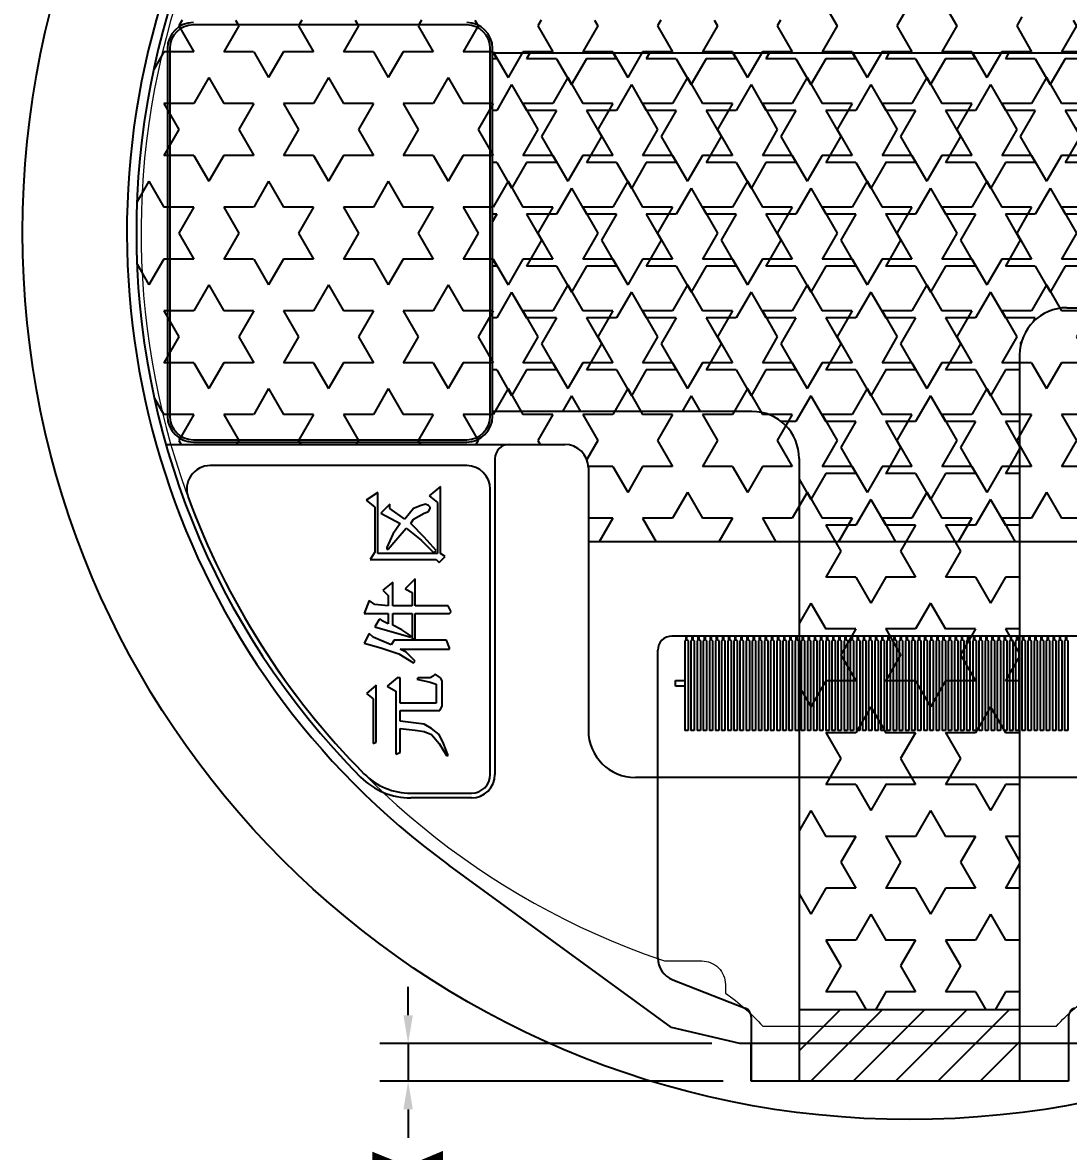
# Model space of a CAD drawing. Header units: millimetres. Extents: x 1387 to 2553, y -68 to 207.
# Drawn here: x 2471.38 to 2493.57, y 18.93 to 42.88 of the extents above; entities that cross this region are included whole.
import ezdxf

# ---------------------------------------------------------------- set-up
doc = ezdxf.new("R2010")
doc.units = ezdxf.units.MM
for name, color, linetype in [('06___PRT_ALL_SURFS', 7, 'Continuous'), ('COF', 4, 'Continuous'), ('DIM（标注）', 3, 'Continuous'), ('Foam', 190, 'Continuous'), ('KEEPOUTLAYER', 6, 'Continuous'), ('Panel-1', 7, 'Continuous')]:
    doc.layers.add(name, color=color, linetype=linetype)
doc.styles.add('宋体', font='')
doc.styles.get('宋体').set_extended_font_data('SimSun')
doc.dimstyles.new('STANDARD$0', dxfattribs={"dimtxt": 2, "dimasz": 2, "dimexe": 0.4, "dimexo": 0.4, "dimgap": 0.4, "dimtad": 1, "dimzin": 0, "dimdsep": 46, "dimtxsty": '宋体', "dimcen": 0.4, "dimclrd": 256, "dimclre": 256, "dimclrt": 256, "dimadec": 0, "dimazin": 0, "dimtfac": 1, "dimtofl": 0, "dimtmove": 0, "dimatfit": 3, "dimfxl": 1, "dimtolj": 1, "dimtzin": 0, "dimarcsym": 0})

# ---------------------------------------------------------------- blocks, each defined once
blk = doc.blocks.new('ADFATTTTT')
at = {"layer": 'Panel-1'}
for p, q in [((1691.67, 310.147, 0.218), (1686.941, 313.591, 0.218)), ((1693.12, 309.807, 0.218), (1691.67, 310.147, 0.218))]:
    blk.add_line(p, q, dxfattribs=at)
at = {"layer": 'Panel-1', "elevation": 0.218}
blk.add_lwpolyline([(1700.32, 309.807), (1693.12, 309.807)], dxfattribs=at)
at = {"layer": 'Panel-1'}
blk.add_arc((1696.72, 327.017, 0.218), 16.61, 306.0678, 233.9322, dxfattribs=at)
blk = doc.blocks.new('*D107')
at = {"layer": 'Defpoints', "color": 0, "linetype": 'Continuous'}
for p in [(2486.602, 21.219, 2.455), (2479.56, 20.419), (2486.842, 20.419, 2.455)]:
    blk.add_point(p, dxfattribs=at)
at = {"layer": 'DIM（标注）', "linetype": 'Continuous', "lineweight": -2}
for p, q in [((2479.56, 21.819), (2479.56, 22.419)), ((2486.002, 21.219), (2478.96, 21.219)), ((2479.56, 21.219), (2479.56, 20.419)), ((2486.242, 20.419), (2478.96, 20.419)), ((2479.56, 19.819), (2479.56, 19.219))]:
    blk.add_line(p, q, dxfattribs=at)
at = {"layer": 'DIM（标注）', "linetype": 'Continuous'}
for points in [[(2479.46, 21.819), (2479.66, 21.819), (2479.56, 21.219)], [(2479.46, 19.819), (2479.66, 19.819), (2479.56, 20.419)]]:
    blk.add_solid(points, dxfattribs=at)
at = {"layer": 'DIM（标注）', "linetype": 'Continuous', "insert": (2479.56, 15.44), "char_height": 1.5, "attachment_point": 5, "rotation": 90, "style": '宋体'}
blk.add_mtext('0.80MAX', dxfattribs=at)

msp = doc.modelspace()

# ---------------------------------------------------------------- hatches: boundary and pattern name
h = msp.add_hatch()
h.set_pattern_fill('STARS', color=5, scale=0.2, angle=180, style=0)
h.set_pattern_definition([(180, (4350.8007, 71.9556), (-1e-16, -1.099852), [0.635, -0.635]), (240, (4350.8007, 71.9556), (0.9524998, -0.549926), [0.635, -0.635]), (300, (4350.4832, 71.4056), (0.9524998, 0.549926), [0.635, -0.635])])
h.paths.add_polyline_path([(2474.421, 33.928), (2482.644, 33.928), (2482.884, 33.928, -0.414214), (2483.384, 33.428), (2483.384, 31.862), (2497.702, 31.862), (2497.702, 34.828), (2496.52, 34.828), (2496.52, 42.928), (2492.952, 42.928, -0.414214), (2491.952, 43.928), (2491.952, 44.928), (2488.452, 44.928), (2488.452, 43.928, -0.414214), (2487.452, 42.928), (2474.421, 42.928, 0.139791)])
h = msp.add_hatch()
h.set_pattern_fill('STARS', color=4, scale=0.2, angle=180, style=0)
h.set_pattern_definition([(180, (4250.548, 54.2083), (-1e-16, -1.099852), [0.635, -0.635]), (240, (4250.548, 54.2083), (0.9524998, -0.549926), [0.635, -0.635]), (300, (4250.2305, 53.6584), (0.9524998, 0.549926), [0.635, -0.635])])
h.paths.add_polyline_path([(2487.857, 21.933), (2492.537, 21.933), (2492.537, 35.828, -0.414214), (2493.537, 36.828), (2496.52, 36.828), (2496.52, 42.228), (2481.352, 42.228), (2481.352, 34.628), (2486.857, 34.628, -0.414214), (2487.857, 33.628)])
h = msp.add_hatch()
h.set_pattern_fill('ANSI31', scale=0.2, angle=180, style=0)
h.set_pattern_definition([(225, (3389.1565, 168.0233), (0.4490128, -0.4490128), [])])
h.paths.add_polyline_path([(2487.857, 20.419), (2492.537, 20.419), (2492.537, 21.933), (2487.857, 21.933)])

# ---------------------------------------------------------------- linework, layer by layer
at = {"color": 30, "linetype": 'Continuous'}
for p, q in [((2480.802, 42.828, 2.455), (2475.002, 42.828, 2.455)), ((2474.452, 42.328, 2.455), (2474.452, 34.528, 2.455)), ((2474.502, 42.328, 2.455), (2474.502, 34.528, 2.455)), ((2481.302, 34.528, 2.455), (2481.302, 42.328, 2.455)), ((2481.352, 34.528, 2.455), (2481.352, 42.328, 2.455)), ((2498.52, 42.228, 2.455), (2481.352, 42.228, 2.455)), ((2493.537, 36.828, 2.455), (2498.52, 36.828, 2.455)), ((2486.857, 34.628, 2.455), (2481.352, 34.628, 2.455)), ((2475.002, 34.028, 2.455), (2480.802, 34.028, 2.455)), ((2475.002, 33.978, 2.455), (2480.802, 33.978, 2.455)), ((2492.537, 21.933, 2.455), (2487.857, 21.933, 2.455))]:
    msp.add_line(p, q, dxfattribs=at)
at = {"color": 2, "linetype": 'Continuous'}
for p, q in [((2474.421, 33.928, 2.455), (2482.644, 33.928, 2.455)), ((2482.644, 33.928, 2.455), (2482.884, 33.928, 2.455)), ((2481.402, 33.628, 2.455), (2481.402, 26.928, 2.455)), ((2483.384, 33.428, 2.455), (2483.384, 27.862, 2.455)), ((2497.702, 31.862, 2.455), (2483.384, 31.862, 2.455)), ((2496.702, 26.862, 2.455), (2484.384, 26.862, 2.455)), ((2480.902, 26.428, 2.455), (2479.617, 26.428, 2.455))]:
    msp.add_line(p, q, dxfattribs=at)
at = {"color": 7}
msp.add_line((2493.572, 20.419, 2.455), (2486.842, 20.419, 2.455), dxfattribs=at)
at = {"color": 30, "linetype": 'Continuous', "elevation": 2.237}
for points in [[(2492.537, 35.828), (2492.537, 20.419)], [(2487.857, 33.628), (2487.857, 20.419)]]:
    msp.add_lwpolyline(points, dxfattribs=at)
at = {"color": 4, "linetype": 'Continuous'}
msp.add_circle((2490.202, 38.429, 2.674), 18.825, dxfattribs=at)
at = {"color": 2, "linetype": 'Continuous'}
for centre, radius, start, end in [((2490.202, 38.428, 2.455), 16.41, 135.233, 224.767), ((2481.702, 33.628, 2.455), 0.3, 90, 180), ((2482.884, 33.428, 2.455), 0.5, 0, 90), ((2484.384, 27.862, 2.455), 1, 180, 270), ((2479.617, 27.928, 2.455), 1.5, 224.767, 270), ((2480.902, 26.928, 2.455), 0.5, 270, 0)]:
    msp.add_arc(centre, radius, start, end, dxfattribs=at)
at = {"color": 30, "linetype": 'Continuous'}
for centre, radius, start, end in [((2475.002, 42.328, 2.455), 0.55, 90, 180), ((2480.802, 42.328, 2.455), 0.55, 0, 90), ((2475.002, 42.328, 2.455), 0.5, 90, 180), ((2480.802, 42.328, 2.455), 0.5, 0, 90), ((2493.537, 35.828, 2.455), 1, 90, 180), ((2475.002, 34.528, 2.455), 0.55, 180, 270), ((2475.002, 34.528, 2.455), 0.5, 180, 270), ((2480.802, 34.528, 2.455), 0.55, 270, 0), ((2480.802, 34.528, 2.455), 0.5, 270, 0), ((2486.857, 33.628, 2.237), 1, 0, 90)]:
    msp.add_arc(centre, radius, start, end, dxfattribs=at)
at = {"layer": '06___PRT_ALL_SURFS', "color": 7, "linetype": 'Continuous'}
for p, q in [((2480.802, 33.478, 2.455), (2475.361, 33.478, 2.455)), ((2478.915, 32.905, 2.455), (2478.671, 32.742, 2.455)), ((2478.915, 31.614, 2.455), (2478.915, 32.905, 2.455)), ((2480.248, 33.037, 2.455), (2480.007, 32.835, 2.455)), ((2480.007, 32.835, 2.455), (2480.185, 32.693, 2.455)), ((2480.248, 31.614, 2.455), (2480.248, 33.037, 2.455)), ((2481.302, 26.928, 2.455), (2481.302, 32.978, 2.455)), ((2478.671, 32.742, 2.455), (2478.852, 32.598, 2.455)), ((2478.852, 32.598, 2.455), (2478.852, 31.645, 2.455)), ((2479.169, 32.661, 2.455), (2478.979, 32.471, 2.455)), ((2479.169, 32.566, 2.455), (2479.169, 32.661, 2.455)), ((2479.836, 32.629, 2.455), (2479.677, 32.566, 2.455)), ((2479.931, 32.661, 2.455), (2479.836, 32.629, 2.455)), ((2479.994, 32.629, 2.455), (2479.931, 32.661, 2.455)), ((2480.026, 32.598, 2.455), (2479.994, 32.629, 2.455)), ((2480.026, 32.566, 2.455), (2480.026, 32.598, 2.455)), ((2480.185, 32.693, 2.455), (2480.185, 31.614, 2.455)), ((2478.979, 32.471, 2.455), (2479.391, 32.248, 2.455)), ((2479.487, 32.344, 2.455), (2479.169, 32.566, 2.455)), ((2479.677, 32.566, 2.455), (2479.487, 32.344, 2.455)), ((2479.614, 32.248, 2.455), (2479.677, 32.344, 2.455)), ((2479.677, 32.344, 2.455), (2479.899, 32.471, 2.455)), ((2479.899, 32.471, 2.455), (2479.994, 32.502, 2.455)), ((2479.994, 32.502, 2.455), (2480.026, 32.566, 2.455)), ((2479.391, 32.248, 2.455), (2479.233, 32.026, 2.455)), ((2479.296, 31.899, 2.455), (2479.518, 32.153, 2.455)), ((2479.518, 32.153, 2.455), (2479.836, 31.899, 2.455)), ((2479.899, 31.963, 2.455), (2479.614, 32.248, 2.455)), ((2479.233, 32.026, 2.455), (2479.106, 31.74, 2.455)), ((2479.137, 31.709, 2.455), (2479.296, 31.899, 2.455)), ((2479.836, 31.899, 2.455), (2480.09, 31.645, 2.455)), ((2480.153, 31.677, 2.455), (2479.899, 31.963, 2.455)), ((2478.852, 31.645, 2.455), (2478.756, 31.487, 2.455)), ((2480.185, 31.614, 2.455), (2478.915, 31.614, 2.455)), ((2479.106, 31.74, 2.455), (2479.106, 31.709, 2.455)), ((2479.106, 31.709, 2.455), (2479.137, 31.709, 2.455)), ((2480.09, 31.645, 2.455), (2480.121, 31.645, 2.455)), ((2480.121, 31.645, 2.455), (2480.153, 31.677, 2.455)), ((2480.344, 31.55, 2.455), (2480.248, 31.614, 2.455)), ((2478.756, 31.487, 2.455), (2480.153, 31.487, 2.455)), ((2480.153, 31.487, 2.455), (2480.217, 31.423, 2.455)), ((2480.217, 31.423, 2.455), (2480.344, 31.55, 2.455)), ((2479.233, 31.004, 2.455), (2479.024, 30.837, 2.455)), ((2479.233, 30.502, 2.455), (2479.233, 31.004, 2.455)), ((2479.709, 31.074, 2.455), (2479.497, 30.862, 2.455)), ((2479.709, 30.502, 2.455), (2479.709, 31.074, 2.455)), ((2479.024, 30.837, 2.455), (2479.137, 30.725, 2.455)), ((2479.137, 30.725, 2.455), (2479.137, 30.502, 2.455)), ((2479.497, 30.862, 2.455), (2479.645, 30.788, 2.455)), ((2479.645, 30.788, 2.455), (2479.645, 30.502, 2.455)), ((2478.731, 30.615, 2.455), (2478.629, 30.344, 2.455)), ((2478.852, 30.534, 2.455), (2478.731, 30.615, 2.455)), ((2479.137, 30.502, 2.455), (2478.852, 30.534, 2.455)), ((2479.645, 30.502, 2.455), (2479.233, 30.502, 2.455)), ((2480.407, 30.502, 2.455), (2479.709, 30.502, 2.455)), ((2480.471, 30.375, 2.455), (2480.407, 30.502, 2.455)), ((2478.629, 30.344, 2.455), (2479.137, 30.344, 2.455)), ((2478.947, 30.217, 2.455), (2478.852, 30.058, 2.455)), ((2478.979, 30.217, 2.455), (2478.947, 30.217, 2.455)), ((2479.01, 30.185, 2.455), (2478.979, 30.217, 2.455)), ((2479.137, 30.121, 2.455), (2479.01, 30.185, 2.455)), ((2479.137, 30.344, 2.455), (2479.137, 30.121, 2.455)), ((2479.233, 30.344, 2.455), (2479.645, 30.344, 2.455)), ((2479.233, 30.09, 2.455), (2479.233, 30.344, 2.455)), ((2479.645, 30.344, 2.455), (2479.645, 29.804, 2.455)), ((2479.709, 30.344, 2.455), (2480.439, 30.344, 2.455)), ((2479.709, 29.804, 2.455), (2479.709, 30.344, 2.455)), ((2480.439, 30.344, 2.455), (2480.471, 30.375, 2.455)), ((2478.852, 30.058, 2.455), (2479.614, 29.836, 2.455)), ((2479.423, 29.994, 2.455), (2479.233, 30.09, 2.455)), ((2479.614, 29.867, 2.455), (2479.423, 29.994, 2.455)), ((2478.735, 29.92, 2.455), (2478.629, 29.709, 2.455)), ((2478.629, 29.709, 2.455), (2478.979, 29.614, 2.455)), ((2478.82, 29.836, 2.455), (2478.735, 29.92, 2.455)), ((2479.201, 29.677, 2.455), (2478.82, 29.836, 2.455)), ((2479.264, 29.772, 2.455), (2479.201, 29.677, 2.455)), ((2480.375, 29.772, 2.455), (2479.264, 29.772, 2.455)), ((2479.614, 29.836, 2.455), (2479.614, 29.867, 2.455)), ((2479.645, 29.804, 2.455), (2479.709, 29.804, 2.455)), ((2480.439, 29.614, 2.455), (2480.375, 29.772, 2.455)), ((2478.979, 29.614, 2.455), (2479.36, 29.487, 2.455)), ((2479.36, 29.487, 2.455), (2479.677, 29.296, 2.455)), ((2479.391, 29.582, 2.455), (2480.439, 29.582, 2.455)), ((2479.518, 29.518, 2.455), (2479.391, 29.582, 2.455)), ((2479.709, 29.328, 2.455), (2479.518, 29.518, 2.455)), ((2480.439, 29.582, 2.455), (2480.439, 29.614, 2.455)), ((2479.677, 29.296, 2.455), (2479.709, 29.328, 2.455)), ((2480.09, 29.01, 2.455), (2480.026, 28.979, 2.455)), ((2480.134, 29.055, 2.455), (2480.09, 29.01, 2.455)), ((2480.248, 28.979, 2.455), (2480.134, 29.055, 2.455)), ((2478.883, 28.82, 2.455), (2478.673, 28.644, 2.455)), ((2478.883, 27.614, 2.455), (2478.883, 28.82, 2.455)), ((2479.328, 28.979, 2.455), (2479.115, 28.801, 2.455)), ((2479.115, 28.801, 2.455), (2479.296, 28.693, 2.455)), ((2479.391, 28.979, 2.455), (2479.328, 28.979, 2.455)), ((2479.391, 28.439, 2.455), (2479.391, 28.979, 2.455)), ((2479.772, 28.979, 2.455), (2479.741, 28.947, 2.455)), ((2479.741, 28.947, 2.455), (2480.026, 28.883, 2.455)), ((2480.026, 28.979, 2.455), (2479.772, 28.979, 2.455)), ((2480.026, 28.883, 2.455), (2480.153, 28.841, 2.455)), ((2480.153, 28.841, 2.455), (2480.153, 28.439, 2.455)), ((2480.28, 28.915, 2.455), (2480.248, 28.979, 2.455)), ((2480.28, 28.375, 2.455), (2480.28, 28.915, 2.455)), ((2478.673, 28.644, 2.455), (2478.82, 28.534, 2.455)), ((2478.82, 28.534, 2.455), (2478.82, 27.582, 2.455)), ((2479.296, 28.693, 2.455), (2479.296, 27.36, 2.455)), ((2480.153, 28.439, 2.455), (2479.391, 28.439, 2.455)), ((2479.391, 28.058, 2.455), (2479.391, 28.28, 2.455)), ((2479.391, 28.28, 2.455), (2480.233, 28.28, 2.455)), ((2480.233, 28.28, 2.455), (2480.28, 28.375, 2.455)), ((2479.899, 27.994, 2.455), (2479.391, 28.058, 2.455)), ((2479.391, 27.391, 2.455), (2479.391, 27.899, 2.455)), ((2479.391, 27.899, 2.455), (2479.709, 27.867, 2.455)), ((2479.709, 27.867, 2.455), (2479.899, 27.836, 2.455)), ((2480.058, 27.899, 2.455), (2479.899, 27.994, 2.455)), ((2479.899, 27.836, 2.455), (2480.058, 27.772, 2.455)), ((2480.217, 27.772, 2.455), (2480.058, 27.899, 2.455)), ((2478.82, 27.582, 2.455), (2478.883, 27.614, 2.455)), ((2480.058, 27.772, 2.455), (2480.217, 27.582, 2.455)), ((2480.312, 27.582, 2.455), (2480.217, 27.772, 2.455)), ((2480.217, 27.582, 2.455), (2480.375, 27.328, 2.455)), ((2480.407, 27.328, 2.455), (2480.312, 27.582, 2.455)), ((2479.296, 27.36, 2.455), (2479.391, 27.391, 2.455)), ((2480.375, 27.328, 2.455), (2480.407, 27.328, 2.455)), ((2479.617, 26.528, 2.455), (2480.902, 26.528, 2.455))]:
    msp.add_line(p, q, dxfattribs=at)
for centre, radius, start, end in [((2475.361, 32.978, 2.455), 0.5, 90, 200.1646), ((2480.802, 32.978, 2.455), 0.5, 0, 90), ((2490.202, 38.428, 2.455), 16.31, 200.1646, 224.767), ((2479.617, 27.928, 2.455), 1.4, 224.767, 270), ((2480.902, 26.928, 2.455), 0.4, 270, 0)]:
    msp.add_arc(centre, radius, start, end, dxfattribs=at)
at = {"layer": 'COF'}
for p, q in [((2492.332, 29.862, 2.455), (2485.157, 29.862, 2.455)), ((2485.457, 29.782, 2.455), (2485.432, 29.762, 2.455)), ((2485.432, 29.762, 2.455), (2485.432, 27.862, 2.455)), ((2485.457, 29.782, 2.455), (2485.457, 29.862, 2.455)), ((2485.457, 29.862, 2.455), (2485.477, 29.862, 2.455)), ((2485.477, 29.782, 2.455), (2485.477, 29.862, 2.455)), ((2485.477, 29.782, 2.455), (2485.502, 29.762, 2.455)), ((2485.502, 29.762, 2.455), (2485.502, 27.862, 2.455)), ((2485.587, 29.782, 2.455), (2485.562, 29.762, 2.455)), ((2485.562, 29.762, 2.455), (2485.562, 27.862, 2.455)), ((2485.587, 29.782, 2.455), (2485.587, 29.862, 2.455)), ((2485.587, 29.862, 2.455), (2485.607, 29.862, 2.455)), ((2485.607, 29.782, 2.455), (2485.607, 29.862, 2.455)), ((2485.607, 29.782, 2.455), (2485.632, 29.762, 2.455)), ((2485.632, 29.762, 2.455), (2485.632, 27.862, 2.455)), ((2485.717, 29.782, 2.455), (2485.692, 29.762, 2.455)), ((2485.692, 29.762, 2.455), (2485.692, 27.862, 2.455)), ((2485.717, 29.782, 2.455), (2485.717, 29.862, 2.455)), ((2485.717, 29.862, 2.455), (2485.737, 29.862, 2.455)), ((2485.737, 29.782, 2.455), (2485.737, 29.862, 2.455)), ((2485.737, 29.782, 2.455), (2485.762, 29.762, 2.455)), ((2485.762, 29.762, 2.455), (2485.762, 27.862, 2.455)), ((2485.847, 29.782, 2.455), (2485.822, 29.762, 2.455)), ((2485.822, 29.762, 2.455), (2485.822, 27.862, 2.455)), ((2485.847, 29.782, 2.455), (2485.847, 29.862, 2.455)), ((2485.847, 29.862, 2.455), (2485.867, 29.862, 2.455)), ((2485.867, 29.782, 2.455), (2485.867, 29.862, 2.455)), ((2485.867, 29.782, 2.455), (2485.892, 29.762, 2.455)), ((2485.892, 29.762, 2.455), (2485.892, 27.862, 2.455)), ((2485.977, 29.782, 2.455), (2485.952, 29.762, 2.455)), ((2485.952, 29.762, 2.455), (2485.952, 27.862, 2.455)), ((2485.977, 29.782, 2.455), (2485.977, 29.862, 2.455)), ((2485.977, 29.862, 2.455), (2485.997, 29.862, 2.455)), ((2485.997, 29.782, 2.455), (2485.997, 29.862, 2.455)), ((2485.997, 29.782, 2.455), (2486.022, 29.762, 2.455)), ((2486.022, 29.762, 2.455), (2486.022, 27.862, 2.455)), ((2486.107, 29.782, 2.455), (2486.082, 29.762, 2.455)), ((2486.082, 29.762, 2.455), (2486.082, 27.862, 2.455)), ((2486.107, 29.782, 2.455), (2486.107, 29.862, 2.455)), ((2486.107, 29.862, 2.455), (2486.127, 29.862, 2.455)), ((2486.127, 29.782, 2.455), (2486.127, 29.862, 2.455)), ((2486.127, 29.782, 2.455), (2486.152, 29.762, 2.455)), ((2486.152, 29.762, 2.455), (2486.152, 27.862, 2.455)), ((2486.237, 29.782, 2.455), (2486.212, 29.762, 2.455)), ((2486.212, 29.762, 2.455), (2486.212, 27.862, 2.455)), ((2486.237, 29.782, 2.455), (2486.237, 29.862, 2.455)), ((2486.237, 29.862, 2.455), (2486.257, 29.862, 2.455)), ((2486.257, 29.782, 2.455), (2486.257, 29.862, 2.455)), ((2486.257, 29.782, 2.455), (2486.282, 29.762, 2.455)), ((2486.282, 29.762, 2.455), (2486.282, 27.862, 2.455)), ((2486.367, 29.782, 2.455), (2486.342, 29.762, 2.455)), ((2486.342, 29.762, 2.455), (2486.342, 27.862, 2.455)), ((2486.367, 29.782, 2.455), (2486.367, 29.862, 2.455)), ((2486.367, 29.862, 2.455), (2486.387, 29.862, 2.455)), ((2486.387, 29.782, 2.455), (2486.387, 29.862, 2.455)), ((2486.387, 29.782, 2.455), (2486.412, 29.762, 2.455)), ((2486.412, 29.762, 2.455), (2486.412, 27.862, 2.455)), ((2486.497, 29.782, 2.455), (2486.472, 29.762, 2.455)), ((2486.472, 29.762, 2.455), (2486.472, 27.862, 2.455)), ((2486.497, 29.782, 2.455), (2486.497, 29.862, 2.455)), ((2486.497, 29.862, 2.455), (2486.517, 29.862, 2.455)), ((2486.517, 29.782, 2.455), (2486.517, 29.862, 2.455)), ((2486.517, 29.782, 2.455), (2486.542, 29.762, 2.455)), ((2486.542, 29.762, 2.455), (2486.542, 27.862, 2.455)), ((2486.627, 29.782, 2.455), (2486.602, 29.762, 2.455)), ((2486.602, 29.762, 2.455), (2486.602, 27.862, 2.455)), ((2486.627, 29.782, 2.455), (2486.627, 29.862, 2.455)), ((2486.627, 29.862, 2.455), (2486.647, 29.862, 2.455)), ((2486.647, 29.782, 2.455), (2486.647, 29.862, 2.455)), ((2486.647, 29.782, 2.455), (2486.672, 29.762, 2.455)), ((2486.672, 29.762, 2.455), (2486.672, 27.862, 2.455)), ((2486.757, 29.782, 2.455), (2486.732, 29.762, 2.455)), ((2486.732, 29.762, 2.455), (2486.732, 27.862, 2.455)), ((2486.757, 29.782, 2.455), (2486.757, 29.862, 2.455)), ((2486.757, 29.862, 2.455), (2486.777, 29.862, 2.455)), ((2486.777, 29.782, 2.455), (2486.777, 29.862, 2.455)), ((2486.777, 29.782, 2.455), (2486.802, 29.762, 2.455)), ((2486.802, 29.762, 2.455), (2486.802, 27.862, 2.455)), ((2486.887, 29.782, 2.455), (2486.862, 29.762, 2.455)), ((2486.862, 29.762, 2.455), (2486.862, 27.862, 2.455)), ((2486.887, 29.782, 2.455), (2486.887, 29.862, 2.455)), ((2486.887, 29.862, 2.455), (2486.907, 29.862, 2.455)), ((2486.907, 29.782, 2.455), (2486.907, 29.862, 2.455)), ((2486.907, 29.782, 2.455), (2486.932, 29.762, 2.455)), ((2486.932, 29.762, 2.455), (2486.932, 27.862, 2.455)), ((2487.017, 29.782, 2.455), (2486.992, 29.762, 2.455)), ((2486.992, 29.762, 2.455), (2486.992, 27.862, 2.455)), ((2487.017, 29.782, 2.455), (2487.017, 29.862, 2.455)), ((2487.017, 29.862, 2.455), (2487.037, 29.862, 2.455)), ((2487.037, 29.782, 2.455), (2487.037, 29.862, 2.455)), ((2487.037, 29.782, 2.455), (2487.062, 29.762, 2.455)), ((2487.062, 29.762, 2.455), (2487.062, 27.862, 2.455)), ((2487.147, 29.782, 2.455), (2487.122, 29.762, 2.455)), ((2487.122, 29.762, 2.455), (2487.122, 27.862, 2.455)), ((2487.147, 29.782, 2.455), (2487.147, 29.862, 2.455)), ((2487.147, 29.862, 2.455), (2487.167, 29.862, 2.455)), ((2487.167, 29.782, 2.455), (2487.167, 29.862, 2.455)), ((2487.167, 29.782, 2.455), (2487.192, 29.762, 2.455)), ((2487.192, 29.762, 2.455), (2487.192, 27.862, 2.455)), ((2487.277, 29.782, 2.455), (2487.252, 29.762, 2.455)), ((2487.252, 29.762, 2.455), (2487.252, 27.862, 2.455)), ((2487.277, 29.782, 2.455), (2487.277, 29.862, 2.455)), ((2487.277, 29.862, 2.455), (2487.297, 29.862, 2.455)), ((2487.297, 29.782, 2.455), (2487.297, 29.862, 2.455)), ((2487.297, 29.782, 2.455), (2487.322, 29.762, 2.455)), ((2487.322, 29.762, 2.455), (2487.322, 27.862, 2.455)), ((2487.407, 29.782, 2.455), (2487.382, 29.762, 2.455)), ((2487.382, 29.762, 2.455), (2487.382, 27.862, 2.455)), ((2487.407, 29.782, 2.455), (2487.407, 29.862, 2.455)), ((2487.407, 29.862, 2.455), (2487.427, 29.862, 2.455)), ((2487.427, 29.782, 2.455), (2487.427, 29.862, 2.455)), ((2487.427, 29.782, 2.455), (2487.452, 29.762, 2.455)), ((2487.452, 29.762, 2.455), (2487.452, 27.862, 2.455)), ((2487.537, 29.782, 2.455), (2487.512, 29.762, 2.455)), ((2487.512, 29.762, 2.455), (2487.512, 27.862, 2.455)), ((2487.537, 29.782, 2.455), (2487.537, 29.862, 2.455)), ((2487.537, 29.862, 2.455), (2487.557, 29.862, 2.455)), ((2487.557, 29.782, 2.455), (2487.557, 29.862, 2.455)), ((2487.557, 29.782, 2.455), (2487.582, 29.762, 2.455)), ((2487.582, 29.762, 2.455), (2487.582, 27.862, 2.455)), ((2487.667, 29.782, 2.455), (2487.642, 29.762, 2.455)), ((2487.642, 29.762, 2.455), (2487.642, 27.862, 2.455)), ((2487.667, 29.782, 2.455), (2487.667, 29.862, 2.455)), ((2487.667, 29.862, 2.455), (2487.687, 29.862, 2.455)), ((2487.687, 29.782, 2.455), (2487.687, 29.862, 2.455)), ((2487.687, 29.782, 2.455), (2487.712, 29.762, 2.455)), ((2487.712, 29.762, 2.455), (2487.712, 27.862, 2.455)), ((2487.797, 29.782, 2.455), (2487.772, 29.762, 2.455)), ((2487.772, 29.762, 2.455), (2487.772, 27.862, 2.455)), ((2487.797, 29.782, 2.455), (2487.797, 29.862, 2.455)), ((2487.797, 29.862, 2.455), (2487.817, 29.862, 2.455)), ((2487.817, 29.782, 2.455), (2487.817, 29.862, 2.455)), ((2487.817, 29.782, 2.455), (2487.842, 29.762, 2.455)), ((2487.842, 29.762, 2.455), (2487.842, 27.862, 2.455)), ((2487.927, 29.782, 2.455), (2487.902, 29.762, 2.455)), ((2487.902, 29.762, 2.455), (2487.902, 27.862, 2.455)), ((2487.927, 29.782, 2.455), (2487.927, 29.862, 2.455)), ((2487.927, 29.862, 2.455), (2487.947, 29.862, 2.455)), ((2487.947, 29.782, 2.455), (2487.947, 29.862, 2.455)), ((2487.947, 29.782, 2.455), (2487.972, 29.762, 2.455)), ((2487.972, 29.762, 2.455), (2487.972, 27.862, 2.455)), ((2488.057, 29.782, 2.455), (2488.032, 29.762, 2.455)), ((2488.032, 29.762, 2.455), (2488.032, 27.862, 2.455)), ((2488.057, 29.782, 2.455), (2488.057, 29.862, 2.455)), ((2488.057, 29.862, 2.455), (2488.077, 29.862, 2.455)), ((2488.077, 29.782, 2.455), (2488.077, 29.862, 2.455)), ((2488.077, 29.782, 2.455), (2488.102, 29.762, 2.455)), ((2488.102, 29.762, 2.455), (2488.102, 27.862, 2.455)), ((2488.187, 29.782, 2.455), (2488.162, 29.762, 2.455)), ((2488.162, 29.762, 2.455), (2488.162, 27.862, 2.455)), ((2488.187, 29.782, 2.455), (2488.187, 29.862, 2.455)), ((2488.187, 29.862, 2.455), (2488.207, 29.862, 2.455)), ((2488.207, 29.782, 2.455), (2488.207, 29.862, 2.455)), ((2488.207, 29.782, 2.455), (2488.232, 29.762, 2.455)), ((2488.232, 29.762, 2.455), (2488.232, 27.862, 2.455)), ((2488.317, 29.782, 2.455), (2488.292, 29.762, 2.455)), ((2488.292, 29.762, 2.455), (2488.292, 27.862, 2.455)), ((2488.317, 29.782, 2.455), (2488.317, 29.862, 2.455)), ((2488.317, 29.862, 2.455), (2488.337, 29.862, 2.455)), ((2488.337, 29.782, 2.455), (2488.337, 29.862, 2.455)), ((2488.337, 29.782, 2.455), (2488.362, 29.762, 2.455)), ((2488.362, 29.762, 2.455), (2488.362, 27.862, 2.455)), ((2488.447, 29.782, 2.455), (2488.422, 29.762, 2.455)), ((2488.422, 29.762, 2.455), (2488.422, 27.862, 2.455)), ((2488.447, 29.782, 2.455), (2488.447, 29.862, 2.455)), ((2488.447, 29.862, 2.455), (2488.467, 29.862, 2.455)), ((2488.467, 29.782, 2.455), (2488.467, 29.862, 2.455)), ((2488.467, 29.782, 2.455), (2488.492, 29.762, 2.455)), ((2488.492, 29.762, 2.455), (2488.492, 27.862, 2.455)), ((2488.577, 29.782, 2.455), (2488.552, 29.762, 2.455)), ((2488.552, 29.762, 2.455), (2488.552, 27.862, 2.455)), ((2488.577, 29.782, 2.455), (2488.577, 29.862, 2.455)), ((2488.577, 29.862, 2.455), (2488.597, 29.862, 2.455)), ((2488.597, 29.782, 2.455), (2488.597, 29.862, 2.455)), ((2488.597, 29.782, 2.455), (2488.622, 29.762, 2.455)), ((2488.622, 29.762, 2.455), (2488.622, 27.862, 2.455)), ((2488.707, 29.782, 2.455), (2488.682, 29.762, 2.455)), ((2488.682, 29.762, 2.455), (2488.682, 27.862, 2.455)), ((2488.707, 29.782, 2.455), (2488.707, 29.862, 2.455)), ((2488.707, 29.862, 2.455), (2488.727, 29.862, 2.455)), ((2488.727, 29.782, 2.455), (2488.727, 29.862, 2.455)), ((2488.727, 29.782, 2.455), (2488.752, 29.762, 2.455)), ((2488.752, 29.762, 2.455), (2488.752, 27.862, 2.455)), ((2488.837, 29.782, 2.455), (2488.812, 29.762, 2.455)), ((2488.812, 29.762, 2.455), (2488.812, 27.862, 2.455)), ((2488.837, 29.782, 2.455), (2488.837, 29.862, 2.455)), ((2488.837, 29.862, 2.455), (2488.857, 29.862, 2.455)), ((2488.857, 29.782, 2.455), (2488.857, 29.862, 2.455)), ((2488.857, 29.782, 2.455), (2488.882, 29.762, 2.455)), ((2488.882, 29.762, 2.455), (2488.882, 27.862, 2.455)), ((2488.967, 29.782, 2.455), (2488.942, 29.762, 2.455)), ((2488.942, 29.762, 2.455), (2488.942, 27.862, 2.455)), ((2488.967, 29.782, 2.455), (2488.967, 29.862, 2.455)), ((2488.967, 29.862, 2.455), (2488.987, 29.862, 2.455)), ((2488.987, 29.782, 2.455), (2488.987, 29.862, 2.455)), ((2488.987, 29.782, 2.455), (2489.012, 29.762, 2.455)), ((2489.012, 29.762, 2.455), (2489.012, 27.862, 2.455)), ((2489.097, 29.782, 2.455), (2489.072, 29.762, 2.455)), ((2489.072, 29.762, 2.455), (2489.072, 27.862, 2.455)), ((2489.097, 29.782, 2.455), (2489.097, 29.862, 2.455)), ((2489.097, 29.862, 2.455), (2489.117, 29.862, 2.455)), ((2489.117, 29.782, 2.455), (2489.117, 29.862, 2.455)), ((2489.117, 29.782, 2.455), (2489.142, 29.762, 2.455)), ((2489.142, 29.762, 2.455), (2489.142, 27.862, 2.455)), ((2489.227, 29.782, 2.455), (2489.202, 29.762, 2.455)), ((2489.202, 29.762, 2.455), (2489.202, 27.862, 2.455)), ((2489.227, 29.782, 2.455), (2489.227, 29.862, 2.455)), ((2489.227, 29.862, 2.455), (2489.247, 29.862, 2.455)), ((2489.247, 29.782, 2.455), (2489.247, 29.862, 2.455)), ((2489.247, 29.782, 2.455), (2489.272, 29.762, 2.455)), ((2489.272, 29.762, 2.455), (2489.272, 27.862, 2.455)), ((2489.357, 29.782, 2.455), (2489.332, 29.762, 2.455)), ((2489.332, 29.762, 2.455), (2489.332, 27.862, 2.455)), ((2489.357, 29.782, 2.455), (2489.357, 29.862, 2.455)), ((2489.357, 29.862, 2.455), (2489.377, 29.862, 2.455)), ((2489.377, 29.782, 2.455), (2489.377, 29.862, 2.455)), ((2489.377, 29.782, 2.455), (2489.402, 29.762, 2.455)), ((2489.402, 29.762, 2.455), (2489.402, 27.862, 2.455)), ((2489.487, 29.782, 2.455), (2489.462, 29.762, 2.455)), ((2489.462, 29.762, 2.455), (2489.462, 27.862, 2.455)), ((2489.487, 29.782, 2.455), (2489.487, 29.862, 2.455)), ((2489.487, 29.862, 2.455), (2489.507, 29.862, 2.455)), ((2489.507, 29.782, 2.455), (2489.507, 29.862, 2.455)), ((2489.507, 29.782, 2.455), (2489.532, 29.762, 2.455)), ((2489.532, 29.762, 2.455), (2489.532, 27.862, 2.455)), ((2489.617, 29.782, 2.455), (2489.592, 29.762, 2.455)), ((2489.592, 29.762, 2.455), (2489.592, 27.862, 2.455)), ((2489.617, 29.782, 2.455), (2489.617, 29.862, 2.455)), ((2489.617, 29.862, 2.455), (2489.637, 29.862, 2.455)), ((2489.637, 29.782, 2.455), (2489.637, 29.862, 2.455)), ((2489.637, 29.782, 2.455), (2489.662, 29.762, 2.455)), ((2489.662, 29.762, 2.455), (2489.662, 27.862, 2.455)), ((2489.747, 29.782, 2.455), (2489.722, 29.762, 2.455)), ((2489.722, 29.762, 2.455), (2489.722, 27.862, 2.455)), ((2489.747, 29.782, 2.455), (2489.747, 29.862, 2.455)), ((2489.747, 29.862, 2.455), (2489.767, 29.862, 2.455)), ((2489.767, 29.782, 2.455), (2489.767, 29.862, 2.455)), ((2489.767, 29.782, 2.455), (2489.792, 29.762, 2.455)), ((2489.792, 29.762, 2.455), (2489.792, 27.862, 2.455)), ((2489.877, 29.782, 2.455), (2489.852, 29.762, 2.455)), ((2489.852, 29.762, 2.455), (2489.852, 27.862, 2.455)), ((2489.877, 29.782, 2.455), (2489.877, 29.862, 2.455)), ((2489.877, 29.862, 2.455), (2489.897, 29.862, 2.455)), ((2489.897, 29.782, 2.455), (2489.897, 29.862, 2.455)), ((2489.897, 29.782, 2.455), (2489.922, 29.762, 2.455)), ((2489.922, 29.762, 2.455), (2489.922, 27.862, 2.455)), ((2490.007, 29.782, 2.455), (2489.982, 29.762, 2.455)), ((2489.982, 29.762, 2.455), (2489.982, 27.862, 2.455)), ((2490.007, 29.782, 2.455), (2490.007, 29.862, 2.455)), ((2490.007, 29.862, 2.455), (2490.027, 29.862, 2.455)), ((2490.027, 29.782, 2.455), (2490.027, 29.862, 2.455)), ((2490.027, 29.782, 2.455), (2490.052, 29.762, 2.455)), ((2490.052, 29.762, 2.455), (2490.052, 27.862, 2.455)), ((2490.137, 29.782, 2.455), (2490.112, 29.762, 2.455)), ((2490.112, 29.762, 2.455), (2490.112, 27.862, 2.455)), ((2490.137, 29.782, 2.455), (2490.137, 29.862, 2.455)), ((2490.137, 29.862, 2.455), (2490.157, 29.862, 2.455)), ((2490.157, 29.782, 2.455), (2490.157, 29.862, 2.455)), ((2490.157, 29.782, 2.455), (2490.182, 29.762, 2.455)), ((2490.182, 29.762, 2.455), (2490.182, 27.862, 2.455)), ((2490.267, 29.782, 2.455), (2490.242, 29.762, 2.455)), ((2490.242, 29.762, 2.455), (2490.242, 27.862, 2.455)), ((2490.267, 29.782, 2.455), (2490.267, 29.862, 2.455)), ((2490.267, 29.862, 2.455), (2490.287, 29.862, 2.455)), ((2490.287, 29.782, 2.455), (2490.287, 29.862, 2.455)), ((2490.287, 29.782, 2.455), (2490.312, 29.762, 2.455)), ((2490.312, 29.762, 2.455), (2490.312, 27.862, 2.455)), ((2490.397, 29.782, 2.455), (2490.372, 29.762, 2.455)), ((2490.372, 29.762, 2.455), (2490.372, 27.862, 2.455)), ((2490.397, 29.782, 2.455), (2490.397, 29.862, 2.455)), ((2490.397, 29.862, 2.455), (2490.417, 29.862, 2.455)), ((2490.417, 29.782, 2.455), (2490.417, 29.862, 2.455)), ((2490.417, 29.782, 2.455), (2490.442, 29.762, 2.455)), ((2490.442, 29.762, 2.455), (2490.442, 27.862, 2.455)), ((2490.527, 29.782, 2.455), (2490.502, 29.762, 2.455)), ((2490.502, 29.762, 2.455), (2490.502, 27.862, 2.455)), ((2490.527, 29.782, 2.455), (2490.527, 29.862, 2.455)), ((2490.527, 29.862, 2.455), (2490.547, 29.862, 2.455)), ((2490.547, 29.782, 2.455), (2490.547, 29.862, 2.455)), ((2490.547, 29.782, 2.455), (2490.572, 29.762, 2.455)), ((2490.572, 29.762, 2.455), (2490.572, 27.862, 2.455)), ((2490.657, 29.782, 2.455), (2490.632, 29.762, 2.455)), ((2490.632, 29.762, 2.455), (2490.632, 27.862, 2.455)), ((2490.657, 29.782, 2.455), (2490.657, 29.862, 2.455)), ((2490.657, 29.862, 2.455), (2490.677, 29.862, 2.455)), ((2490.677, 29.782, 2.455), (2490.677, 29.862, 2.455)), ((2490.677, 29.782, 2.455), (2490.702, 29.762, 2.455)), ((2490.702, 29.762, 2.455), (2490.702, 27.862, 2.455)), ((2490.787, 29.782, 2.455), (2490.762, 29.762, 2.455)), ((2490.762, 29.762, 2.455), (2490.762, 27.862, 2.455)), ((2490.787, 29.782, 2.455), (2490.787, 29.862, 2.455)), ((2490.787, 29.862, 2.455), (2490.807, 29.862, 2.455)), ((2490.807, 29.782, 2.455), (2490.807, 29.862, 2.455)), ((2490.807, 29.782, 2.455), (2490.832, 29.762, 2.455)), ((2490.832, 29.762, 2.455), (2490.832, 27.862, 2.455)), ((2490.917, 29.782, 2.455), (2490.892, 29.762, 2.455)), ((2490.892, 29.762, 2.455), (2490.892, 27.862, 2.455)), ((2490.917, 29.782, 2.455), (2490.917, 29.862, 2.455)), ((2490.917, 29.862, 2.455), (2490.937, 29.862, 2.455)), ((2490.937, 29.782, 2.455), (2490.937, 29.862, 2.455)), ((2490.937, 29.782, 2.455), (2490.962, 29.762, 2.455)), ((2490.962, 29.762, 2.455), (2490.962, 27.862, 2.455)), ((2491.047, 29.782, 2.455), (2491.022, 29.762, 2.455)), ((2491.022, 29.762, 2.455), (2491.022, 27.862, 2.455)), ((2491.047, 29.782, 2.455), (2491.047, 29.862, 2.455)), ((2491.047, 29.862, 2.455), (2491.067, 29.862, 2.455)), ((2491.067, 29.782, 2.455), (2491.067, 29.862, 2.455)), ((2491.067, 29.782, 2.455), (2491.092, 29.762, 2.455)), ((2491.092, 29.762, 2.455), (2491.092, 27.862, 2.455)), ((2491.177, 29.782, 2.455), (2491.152, 29.762, 2.455)), ((2491.152, 29.762, 2.455), (2491.152, 27.862, 2.455)), ((2491.177, 29.782, 2.455), (2491.177, 29.862, 2.455)), ((2491.177, 29.862, 2.455), (2491.197, 29.862, 2.455)), ((2491.197, 29.782, 2.455), (2491.197, 29.862, 2.455)), ((2491.197, 29.782, 2.455), (2491.222, 29.762, 2.455)), ((2491.222, 29.762, 2.455), (2491.222, 27.862, 2.455)), ((2491.307, 29.782, 2.455), (2491.282, 29.762, 2.455)), ((2491.282, 29.762, 2.455), (2491.282, 27.862, 2.455)), ((2491.307, 29.782, 2.455), (2491.307, 29.862, 2.455)), ((2491.307, 29.862, 2.455), (2491.327, 29.862, 2.455)), ((2491.327, 29.782, 2.455), (2491.327, 29.862, 2.455)), ((2491.327, 29.782, 2.455), (2491.352, 29.762, 2.455)), ((2491.352, 29.762, 2.455), (2491.352, 27.862, 2.455)), ((2491.437, 29.782, 2.455), (2491.412, 29.762, 2.455)), ((2491.412, 29.762, 2.455), (2491.412, 27.862, 2.455)), ((2491.437, 29.782, 2.455), (2491.437, 29.862, 2.455)), ((2491.437, 29.862, 2.455), (2491.457, 29.862, 2.455)), ((2491.457, 29.782, 2.455), (2491.457, 29.862, 2.455)), ((2491.457, 29.782, 2.455), (2491.482, 29.762, 2.455)), ((2491.482, 29.762, 2.455), (2491.482, 27.862, 2.455)), ((2491.567, 29.782, 2.455), (2491.542, 29.762, 2.455)), ((2491.542, 29.762, 2.455), (2491.542, 27.862, 2.455)), ((2491.567, 29.782, 2.455), (2491.567, 29.862, 2.455)), ((2491.567, 29.862, 2.455), (2491.587, 29.862, 2.455)), ((2491.587, 29.782, 2.455), (2491.587, 29.862, 2.455)), ((2491.587, 29.782, 2.455), (2491.612, 29.762, 2.455)), ((2491.612, 29.762, 2.455), (2491.612, 27.862, 2.455)), ((2491.697, 29.782, 2.455), (2491.672, 29.762, 2.455)), ((2491.672, 29.762, 2.455), (2491.672, 27.862, 2.455)), ((2491.697, 29.782, 2.455), (2491.697, 29.862, 2.455)), ((2491.697, 29.862, 2.455), (2491.717, 29.862, 2.455)), ((2491.717, 29.782, 2.455), (2491.717, 29.862, 2.455)), ((2491.717, 29.782, 2.455), (2491.742, 29.762, 2.455)), ((2491.742, 29.762, 2.455), (2491.742, 27.862, 2.455)), ((2491.827, 29.782, 2.455), (2491.802, 29.762, 2.455)), ((2491.802, 29.762, 2.455), (2491.802, 27.862, 2.455)), ((2496.307, 29.862, 2.455), (2491.807, 29.862, 2.455)), ((2491.827, 29.782, 2.455), (2491.827, 29.862, 2.455)), ((2491.827, 29.862, 2.455), (2491.847, 29.862, 2.455)), ((2491.847, 29.782, 2.455), (2491.847, 29.862, 2.455)), ((2491.847, 29.782, 2.455), (2491.872, 29.762, 2.455)), ((2491.872, 29.762, 2.455), (2491.872, 27.862, 2.455)), ((2491.957, 29.782, 2.455), (2491.932, 29.762, 2.455)), ((2491.932, 29.762, 2.455), (2491.932, 27.862, 2.455)), ((2491.957, 29.782, 2.455), (2491.957, 29.862, 2.455)), ((2491.957, 29.862, 2.455), (2491.977, 29.862, 2.455)), ((2491.977, 29.782, 2.455), (2491.977, 29.862, 2.455)), ((2491.977, 29.782, 2.455), (2492.002, 29.762, 2.455)), ((2492.002, 29.762, 2.455), (2492.002, 27.862, 2.455)), ((2492.087, 29.782, 2.455), (2492.062, 29.762, 2.455)), ((2492.062, 29.762, 2.455), (2492.062, 27.862, 2.455)), ((2492.087, 29.782, 2.455), (2492.087, 29.862, 2.455)), ((2492.087, 29.862, 2.455), (2492.107, 29.862, 2.455)), ((2492.107, 29.782, 2.455), (2492.107, 29.862, 2.455)), ((2492.107, 29.782, 2.455), (2492.132, 29.762, 2.455)), ((2492.132, 29.762, 2.455), (2492.132, 27.862, 2.455)), ((2492.217, 29.782, 2.455), (2492.192, 29.762, 2.455)), ((2492.192, 29.762, 2.455), (2492.192, 27.862, 2.455)), ((2492.217, 29.782, 2.455), (2492.217, 29.862, 2.455)), ((2492.217, 29.862, 2.455), (2492.237, 29.862, 2.455)), ((2492.237, 29.782, 2.455), (2492.237, 29.862, 2.455)), ((2492.237, 29.782, 2.455), (2492.262, 29.762, 2.455)), ((2492.262, 29.762, 2.455), (2492.262, 27.862, 2.455)), ((2492.347, 29.782, 2.455), (2492.322, 29.762, 2.455)), ((2492.322, 29.762, 2.455), (2492.322, 27.862, 2.455)), ((2492.347, 29.782, 2.455), (2492.347, 29.862, 2.455)), ((2492.347, 29.862, 2.455), (2492.367, 29.862, 2.455)), ((2492.367, 29.782, 2.455), (2492.367, 29.862, 2.455)), ((2492.367, 29.782, 2.455), (2492.392, 29.762, 2.455)), ((2492.392, 29.762, 2.455), (2492.392, 27.862, 2.455)), ((2492.477, 29.782, 2.455), (2492.452, 29.762, 2.455)), ((2492.452, 29.762, 2.455), (2492.452, 27.862, 2.455)), ((2492.477, 29.782, 2.455), (2492.477, 29.862, 2.455)), ((2492.477, 29.862, 2.455), (2492.497, 29.862, 2.455)), ((2492.497, 29.782, 2.455), (2492.497, 29.862, 2.455)), ((2492.497, 29.782, 2.455), (2492.522, 29.762, 2.455)), ((2492.522, 29.762, 2.455), (2492.522, 27.862, 2.455)), ((2492.607, 29.782, 2.455), (2492.582, 29.762, 2.455)), ((2492.582, 29.762, 2.455), (2492.582, 27.862, 2.455)), ((2492.607, 29.782, 2.455), (2492.607, 29.862, 2.455)), ((2492.607, 29.862, 2.455), (2492.627, 29.862, 2.455)), ((2492.627, 29.782, 2.455), (2492.627, 29.862, 2.455)), ((2492.627, 29.782, 2.455), (2492.652, 29.762, 2.455)), ((2492.652, 29.762, 2.455), (2492.652, 27.862, 2.455)), ((2492.737, 29.782, 2.455), (2492.712, 29.762, 2.455)), ((2492.712, 29.762, 2.455), (2492.712, 27.862, 2.455)), ((2492.737, 29.782, 2.455), (2492.737, 29.862, 2.455)), ((2492.737, 29.862, 2.455), (2492.757, 29.862, 2.455)), ((2492.757, 29.782, 2.455), (2492.757, 29.862, 2.455)), ((2492.757, 29.782, 2.455), (2492.782, 29.762, 2.455)), ((2492.782, 29.762, 2.455), (2492.782, 27.862, 2.455)), ((2492.867, 29.782, 2.455), (2492.842, 29.762, 2.455)), ((2492.842, 29.762, 2.455), (2492.842, 27.862, 2.455)), ((2492.867, 29.782, 2.455), (2492.867, 29.862, 2.455)), ((2492.867, 29.862, 2.455), (2492.887, 29.862, 2.455)), ((2492.887, 29.782, 2.455), (2492.887, 29.862, 2.455)), ((2492.887, 29.782, 2.455), (2492.912, 29.762, 2.455)), ((2492.912, 29.762, 2.455), (2492.912, 27.862, 2.455)), ((2492.997, 29.782, 2.455), (2492.972, 29.762, 2.455)), ((2492.972, 29.762, 2.455), (2492.972, 27.862, 2.455)), ((2492.997, 29.782, 2.455), (2492.997, 29.862, 2.455)), ((2492.997, 29.862, 2.455), (2493.017, 29.862, 2.455)), ((2493.017, 29.782, 2.455), (2493.017, 29.862, 2.455)), ((2493.017, 29.782, 2.455), (2493.042, 29.762, 2.455)), ((2493.042, 29.762, 2.455), (2493.042, 27.862, 2.455)), ((2493.127, 29.782, 2.455), (2493.102, 29.762, 2.455)), ((2493.102, 29.762, 2.455), (2493.102, 27.862, 2.455)), ((2493.127, 29.782, 2.455), (2493.127, 29.862, 2.455)), ((2493.127, 29.862, 2.455), (2493.147, 29.862, 2.455)), ((2493.147, 29.782, 2.455), (2493.147, 29.862, 2.455)), ((2493.147, 29.782, 2.455), (2493.172, 29.762, 2.455)), ((2493.172, 29.762, 2.455), (2493.172, 27.862, 2.455)), ((2493.257, 29.782, 2.455), (2493.232, 29.762, 2.455)), ((2493.232, 29.762, 2.455), (2493.232, 27.862, 2.455)), ((2493.257, 29.782, 2.455), (2493.257, 29.862, 2.455)), ((2493.257, 29.862, 2.455), (2493.277, 29.862, 2.455)), ((2493.277, 29.782, 2.455), (2493.277, 29.862, 2.455)), ((2493.277, 29.782, 2.455), (2493.302, 29.762, 2.455)), ((2493.302, 29.762, 2.455), (2493.302, 27.862, 2.455)), ((2493.387, 29.782, 2.455), (2493.362, 29.762, 2.455)), ((2493.362, 29.762, 2.455), (2493.362, 27.862, 2.455)), ((2493.387, 29.782, 2.455), (2493.387, 29.862, 2.455)), ((2493.387, 29.862, 2.455), (2493.407, 29.862, 2.455)), ((2493.407, 29.782, 2.455), (2493.407, 29.862, 2.455)), ((2493.407, 29.782, 2.455), (2493.432, 29.762, 2.455)), ((2493.432, 29.762, 2.455), (2493.432, 27.862, 2.455)), ((2493.517, 29.782, 2.455), (2493.492, 29.762, 2.455)), ((2493.492, 29.762, 2.455), (2493.492, 27.862, 2.455)), ((2493.517, 29.782, 2.455), (2493.517, 29.862, 2.455)), ((2493.517, 29.862, 2.455), (2493.537, 29.862, 2.455)), ((2493.537, 29.782, 2.455), (2493.537, 29.862, 2.455)), ((2493.537, 29.782, 2.455), (2493.562, 29.762, 2.455)), ((2493.562, 29.762, 2.455), (2493.562, 27.862, 2.455)), ((2484.857, 25.662, 2.455), (2484.857, 29.562, 2.455)), ((2485.232, 28.802, 2.455), (2485.232, 28.922, 2.455)), ((2485.232, 28.922, 2.455), (2485.432, 28.922, 2.455)), ((2485.432, 28.802, 2.455), (2485.232, 28.802, 2.455)), ((2485.502, 27.862, 2.455), (2485.432, 27.862, 2.455)), ((2485.632, 27.862, 2.455), (2485.562, 27.862, 2.455)), ((2485.762, 27.862, 2.455), (2485.692, 27.862, 2.455)), ((2485.892, 27.862, 2.455), (2485.822, 27.862, 2.455)), ((2486.022, 27.862, 2.455), (2485.952, 27.862, 2.455)), ((2486.152, 27.862, 2.455), (2486.082, 27.862, 2.455)), ((2486.282, 27.862, 2.455), (2486.212, 27.862, 2.455)), ((2486.412, 27.862, 2.455), (2486.342, 27.862, 2.455)), ((2486.542, 27.862, 2.455), (2486.472, 27.862, 2.455)), ((2486.672, 27.862, 2.455), (2486.602, 27.862, 2.455)), ((2486.802, 27.862, 2.455), (2486.732, 27.862, 2.455)), ((2486.932, 27.862, 2.455), (2486.862, 27.862, 2.455)), ((2487.062, 27.862, 2.455), (2486.992, 27.862, 2.455)), ((2487.192, 27.862, 2.455), (2487.122, 27.862, 2.455)), ((2487.322, 27.862, 2.455), (2487.252, 27.862, 2.455)), ((2487.452, 27.862, 2.455), (2487.382, 27.862, 2.455)), ((2487.582, 27.862, 2.455), (2487.512, 27.862, 2.455)), ((2487.712, 27.862, 2.455), (2487.642, 27.862, 2.455)), ((2487.842, 27.862, 2.455), (2487.772, 27.862, 2.455)), ((2487.972, 27.862, 2.455), (2487.902, 27.862, 2.455)), ((2488.102, 27.862, 2.455), (2488.032, 27.862, 2.455)), ((2488.232, 27.862, 2.455), (2488.162, 27.862, 2.455)), ((2488.362, 27.862, 2.455), (2488.292, 27.862, 2.455)), ((2488.492, 27.862, 2.455), (2488.422, 27.862, 2.455)), ((2488.622, 27.862, 2.455), (2488.552, 27.862, 2.455)), ((2488.752, 27.862, 2.455), (2488.682, 27.862, 2.455)), ((2488.882, 27.862, 2.455), (2488.812, 27.862, 2.455)), ((2489.012, 27.862, 2.455), (2488.942, 27.862, 2.455)), ((2489.142, 27.862, 2.455), (2489.072, 27.862, 2.455)), ((2489.272, 27.862, 2.455), (2489.202, 27.862, 2.455)), ((2489.402, 27.862, 2.455), (2489.332, 27.862, 2.455)), ((2489.532, 27.862, 2.455), (2489.462, 27.862, 2.455)), ((2489.662, 27.862, 2.455), (2489.592, 27.862, 2.455)), ((2489.792, 27.862, 2.455), (2489.722, 27.862, 2.455)), ((2489.922, 27.862, 2.455), (2489.852, 27.862, 2.455)), ((2490.052, 27.862, 2.455), (2489.982, 27.862, 2.455)), ((2490.182, 27.862, 2.455), (2490.112, 27.862, 2.455)), ((2490.312, 27.862, 2.455), (2490.242, 27.862, 2.455)), ((2490.442, 27.862, 2.455), (2490.372, 27.862, 2.455)), ((2490.572, 27.862, 2.455), (2490.502, 27.862, 2.455)), ((2490.702, 27.862, 2.455), (2490.632, 27.862, 2.455)), ((2490.832, 27.862, 2.455), (2490.762, 27.862, 2.455)), ((2490.962, 27.862, 2.455), (2490.892, 27.862, 2.455)), ((2491.092, 27.862, 2.455), (2491.022, 27.862, 2.455)), ((2491.222, 27.862, 2.455), (2491.152, 27.862, 2.455)), ((2491.352, 27.862, 2.455), (2491.282, 27.862, 2.455)), ((2491.482, 27.862, 2.455), (2491.412, 27.862, 2.455)), ((2491.612, 27.862, 2.455), (2491.542, 27.862, 2.455)), ((2491.742, 27.862, 2.455), (2491.672, 27.862, 2.455)), ((2491.872, 27.862, 2.455), (2491.802, 27.862, 2.455)), ((2492.002, 27.862, 2.455), (2491.932, 27.862, 2.455)), ((2492.132, 27.862, 2.455), (2492.062, 27.862, 2.455)), ((2492.262, 27.862, 2.455), (2492.192, 27.862, 2.455)), ((2492.392, 27.862, 2.455), (2492.322, 27.862, 2.455)), ((2492.522, 27.862, 2.455), (2492.452, 27.862, 2.455)), ((2492.652, 27.862, 2.455), (2492.582, 27.862, 2.455)), ((2492.782, 27.862, 2.455), (2492.712, 27.862, 2.455)), ((2492.912, 27.862, 2.455), (2492.842, 27.862, 2.455)), ((2493.042, 27.862, 2.455), (2492.972, 27.862, 2.455)), ((2493.172, 27.862, 2.455), (2493.102, 27.862, 2.455)), ((2493.302, 27.862, 2.455), (2493.232, 27.862, 2.455)), ((2493.432, 27.862, 2.455), (2493.362, 27.862, 2.455)), ((2493.562, 27.862, 2.455), (2493.492, 27.862, 2.455)), ((2484.857, 23.034, 2.455), (2484.857, 25.662, 2.455)), ((2485.176, 22.568, 2.455), (2486.715, 21.97, 2.455)), ((2486.842, 21.784, 2.455), (2486.842, 20.419, 2.455)), ((2493.572, 21.784, 2.455), (2493.572, 20.419, 2.455)), ((2486.842, 20.419, 2.54), (2486.842, 21.219, 2.455)), ((2486.842, 20.419, 2.455), (2486.842, 21.109, 2.455)), ((2486.842, 20.961, 2.455), (2486.842, 20.961, 2.455))]:
    msp.add_line(p, q, dxfattribs=at)
for centre, radius, start, end in [((2485.157, 29.562, 2.455), 0.3, 90, 180), ((2485.357, 23.034, 2.455), 0.5, 180, 248.7846), ((2486.642, 21.784, 2.455), 0.2, 0, 68.7846), ((2493.772, 21.784, 2.455), 0.2, 111.2154, 180)]:
    msp.add_arc(centre, radius, start, end, dxfattribs=at)
at = {"layer": 'Foam', "lineweight": 0, "elevation": 2.455}
msp.add_lwpolyline([(2486.293, 22.289, -0.050026), (2487.086, 21.589), (2493.319, 21.589, -0.050032), (2494.113, 22.289), (2494.113, 22.469, -0.414214), (2494.613, 22.969), (2495.402, 22.969, -0.004281), (2495.488, 22.999, 6.005166), (2484.917, 22.999, -0.004281), (2485.003, 22.969), (2485.792, 22.969, -0.414214), (2486.292, 22.469), (2486.292, 22.289)], format="xyb", dxfattribs=at)
at = {"layer": 'KEEPOUTLAYER', "elevation": 2.237}
for points in [[(2492.537, 27.13, 1), (2492.537, 27.13, 1)], [(2492.537, 27.13, 1), (2492.537, 27.13, 1)], [(2487.857, 20.394, 1), (2487.857, 20.394, 1)], [(2487.857, 20.394, 1), (2487.857, 20.394, 1)], [(2492.537, 20.394, 1), (2492.537, 20.394, 1)], [(2492.537, 20.394, 1), (2492.537, 20.394, 1)]]:
    msp.add_lwpolyline(points, format="xyb", close=True, dxfattribs=at)

# ---------------------------------------------------------------- block references
at = {"layer": 'Panel-1'}
msp.add_blockref('ADFATTTTT', (793.482, -288.588, 2.237), dxfattribs=at)

# ---------------------------------------------------------------- dimensions: what is measured, and where the dimension line sits
at = {"layer": 'DIM（标注）', "linetype": 'Continuous'}
dim = msp.add_linear_dim(base=(2479.56, 20.419), p1=(2486.602, 21.219, 2.455), p2=(2486.842, 20.419, 2.455), angle=90, text='<>MAX', dimstyle='STANDARD$0', override={"dimtxt": 1.5, "dimasz": 0.6, "dimexe": 0.6, "dimexo": 0.6, "dimgap": 0.1, "dimtad": 0, "dimcen": 2.5, "dimtofl": 1, "dimtolj": 0}, dxfattribs=at)
dim.commit()
dim.dimension.update_dxf_attribs({"geometry": '*D107', "text_midpoint": (2479.56, 15.44)})

doc.saveas('drawing.dxf')
